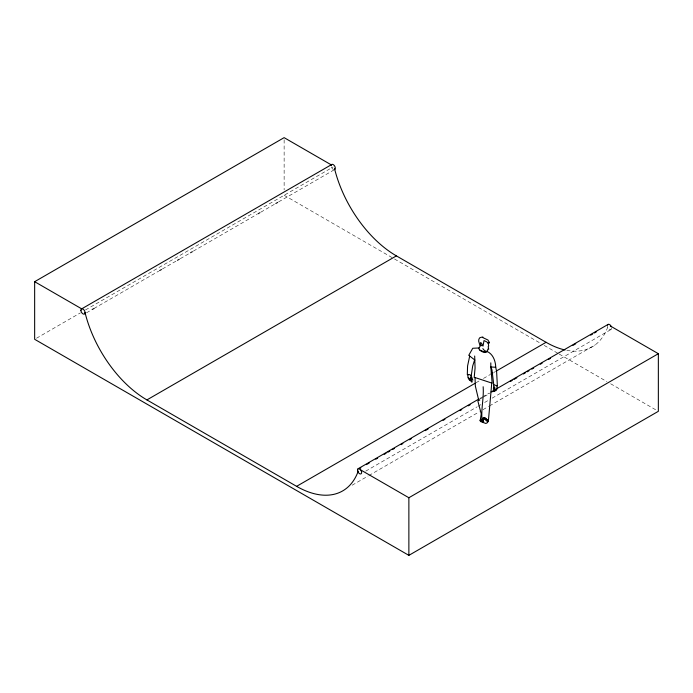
<?xml version="1.0" encoding="UTF-8"?>
<svg xmlns="http://www.w3.org/2000/svg" width="693" height="693" viewBox="0 0 693 693"><rect width="100%" height="100%" fill="white"/><g stroke="black" fill="none" stroke-linecap="round" stroke-linejoin="round"><path stroke-width="0.52" stroke-dasharray="3.46 2.6" d="M36.521 338.219L80.431 312.864M85.482 309.953L333.09 166.996M86.504 312.812L91.19 310.109M93.997 308.489L158.671 271.145M162.422 268.979L176.481 260.863M180.232 258.697L189.605 253.291M193.356 251.126L257.086 214.328M260.837 212.162L274.896 204.045M278.647 201.88L333.948 169.95M476.004 382.761L479.747 380.604M483.48 378.447L490.02 374.67M493.762 372.505L495.625 371.431M479.816 398.475L481.687 397.392M482.623 396.855L489.18 393.07M480.44 398.804L483.246 397.184M484.182 396.639L489.786 393.407M365.713 471.145L477.139 406.817M478.075 406.271L480.881 404.651M484.624 402.486L488.374 400.329M492.117 398.163L611.027 329.513M352.148 485.213L368.035 476.039M368.962 475.502L479.227 411.85M482.96 409.684L488.565 406.453M489.501 405.907L595.088 344.949M284.13 195.261L393.589 258.454M394.525 259L540.471 343.26M544.213 345.417L558.246 353.525M559.182 354.062L606.895 381.609M610.637 383.766L657.414 410.776M284.13 139.778L284.13 189.925M611.642 328.161A2.937 1.698 60 0 1 609.831 329.504A2.937 1.698 60 0 1 607.553 326.429M607.744 327.018A92.169 53.214 60 0 1 566.016 350.199M333.506 169.525A2.937 1.698 60 0 1 331.176 166.112"/><path stroke-width="1.04" d="M474.679 356.011L475.069 368.061L474.203 377.46L475.008 377.529L475.363 386.122L478.733 400.277M491.735 382.995C490.67 395.738 489.501 408.541 488.357 421.101L484.987 417.662L483.411 417.628L482.623 418.399C481.6 419.655 484.892 422.002 483.16 421.742L482.38 421.569L482.839 418.676L484.476 418.156C486.356 418.589 489.293 421.162 487.049 422.921L485.828 423.458L480.405 421.483L480.214 419.672L481.878 419.482M483.151 386.746C484.035 398.189 480.751 409.632 482.155 420.946L483.229 420.911M480.795 345.131L478.69 348.536C480.206 351.394 484.234 353.525 487.196 351.542M469.689 356.107L467.576 365.956L467.307 374.67L469.559 374.601L471.266 375.545L472.669 366.086L474.592 359.944M496.275 388.851L495.504 390.28L494.066 391.103L494.949 388.886L494.603 386.85L493.988 389.388L493.381 389.206L493.762 384.762L497.366 385.932L496.612 371.474L495.72 367.247L490.817 367.004L490.8 362.863M482.787 420.114L483.965 419.3L484.987 419.482L487.794 421.907M482.848 348.596C484.035 350.857 488.123 353.213 487.837 349.038L488.738 349.22L488.175 346.639L488.686 345.998L488.27 343.494L486.884 341.952L484.009 340.549L483.03 346.11L481.496 343.156L480.526 342.567L480.639 344.88L481.886 345.781M471.067 375.441L472.869 380.197L471.37 379.331L470.469 376.888C471.474 382.233 474.358 384.927 467.966 377.512L467.87 374.437M610.299 325.961L658.35 353.699L658.35 411.313L408.87 555.353L34.65 339.301L34.65 281.687L284.13 137.647L331.254 164.856M81.332 309.061L331.592 164.579M92.126 309.563L93.997 308.489M159.607 270.608L161.486 269.525M177.417 260.325L179.296 259.243M190.54 252.746L192.411 251.663M258.03 213.782L259.901 212.699M275.831 203.499L277.711 202.417M85.005 312.448A92.169 53.214 60 0 0 146.916 399.913L396.396 255.882L546.084 342.299A92.169 53.214 60 0 0 564.994 349.982M146.916 399.913L296.604 486.339L475.069 383.298M490.956 374.125L492.827 373.051M496.56 370.894L546.084 342.299M358.09 468.754L478.88 399.021M491.051 391.987L494.793 389.83M496.664 388.747L608.09 324.419M358.974 468.927L360.845 467.853M366.45 464.613L369.256 462.993M375.797 459.216L377.659 458.142M384.199 454.365L386.07 453.283M387.941 452.208L389.812 451.126M392.61 449.506L394.482 448.432M401.022 444.655L402.893 443.572M409.433 439.795L411.296 438.721M425.311 430.63L428.118 429.01M443.07 420.382L444.941 419.3M459.883 410.672L461.755 409.589M468.295 405.812L470.166 404.738M492.593 391.788L495.391 390.168M510.343 381.54L512.214 380.457M514.085 379.383L516.883 377.763M523.423 373.986L525.294 372.903M527.165 371.829L529.028 370.746M531.834 369.126L533.705 368.052M540.245 364.275L542.117 363.193M548.657 359.416L550.519 358.342M572.946 345.391L575.753 343.771M590.705 335.143L592.567 334.069M594.438 332.986L596.309 331.904M360.819 470.001L408.87 497.739L658.35 353.699M487.993 342.94L489.145 343.252L488.712 342.437L489.327 342.385L487.967 340.029L482.692 337.534L482.874 336.989L481.133 337.3L479.66 337.846L478.863 339.293L478.681 341.19L480.015 345.642M479.859 399.956L478.187 400.433L477.919 401.238L481.237 413.842L480.431 419.239L481.098 419.291M486.945 351.741L484.329 351.923L479.807 350.121M495.72 367.247C495.634 361.642 493.303 354.114 487.066 351.472M479.928 420.495L482.415 421.353M479.175 347.973L472.747 348.267L468.754 355.327L474.852 360.039M493.762 384.762L491.978 369.975L490.982 367.047M494.187 391.034L495.937 390.644L497.115 388.79L496.916 385.767M475.008 377.529L492.169 383.194L490.817 367.004M34.65 281.687L81.774 308.887M482.553 421.994L483.134 422.427M469.594 380.301L468.251 378.006M471.933 381.895L468.918 378.031M487.898 420.816L487.967 421.656M408.87 497.739L408.87 555.353M396.396 255.882A92.169 53.214 60 0 1 334.485 168.408M607.553 325.182A2.937 1.698 60 0 1 609.286 324.428A2.937 1.698 60 0 1 611.365 326.801M358.264 471.049A92.169 53.214 60 0 1 296.604 486.339M331.176 165.48A2.937 1.698 60 0 1 334.286 165.523A2.937 1.698 60 0 1 334.502 169.629M357.484 470.097A2.937 1.698 60 0 0 360.603 473.977A2.937 1.698 60 0 0 360.603 469.819A2.937 1.698 60 0 0 357.484 470.097M80.916 310.594A2.937 1.698 60 0 0 84.243 314.12A2.937 1.698 60 0 0 83.784 309.728A2.937 1.698 60 0 0 80.916 310.594"/></g></svg>
